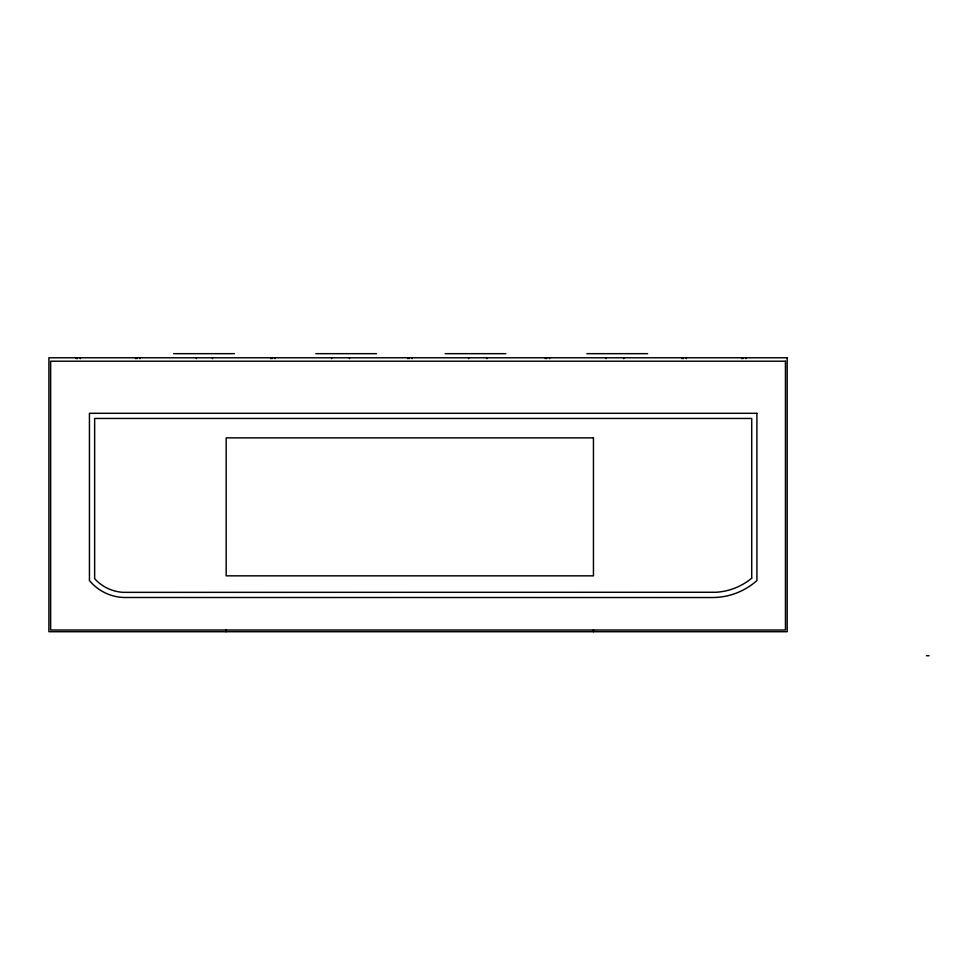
<?xml version="1.0" encoding="UTF-8"?>
<svg xmlns="http://www.w3.org/2000/svg" width="978" height="978" viewBox="0 0 978 978"><rect width="100%" height="100%" fill="white"/><g stroke="black" fill="none" stroke-linecap="round" stroke-linejoin="round"><path stroke-width="1.47" d="M173.656 353.669L234.402 353.669M315.796 353.669L376.542 353.669M445.088 353.669L505.834 353.669M586.886 353.669L647.632 353.669M926.447 655.737L929.1 655.737M745.872 357.752L745.872 358.62M742.852 357.752L742.852 358.62M741.642 357.752L741.642 358.62M686.311 357.752L686.311 358.62M683.28 357.752L683.28 358.62M682.069 357.752L682.069 358.62M623.719 357.752L623.719 358.62M606.115 357.752L606.115 358.62M593.45 630.003L593.45 631.715M549.575 357.752L549.575 358.62M546.543 357.752L546.543 358.62M545.333 357.752L545.333 358.62M486.983 357.752L486.983 358.62M468.633 357.752L468.633 358.62M412.093 357.752L412.093 358.62M409.073 357.752L409.073 358.62M407.85 357.752L407.85 358.62M349.501 357.752L349.501 358.62M331.591 357.752L331.591 358.62M275.05 357.752L275.05 358.62M272.018 357.752L272.018 358.62M270.808 357.752L270.808 358.62M226.175 630.003L226.175 631.715M212.458 357.752L212.458 358.62M196.395 357.752L196.395 358.62M139.866 357.752L139.866 358.62M136.834 357.752L136.834 358.62M135.624 357.752L135.624 358.62M80.294 357.752L80.294 358.62M77.274 357.752L77.274 358.62M76.064 357.752L76.064 358.62M751.715 578.169L750.554 579.135A61.871 61.871 0 0 1 715.994 592.265L123.399 592.35A41.614 41.614 0 0 1 95.758 579.868L94.646 578.597L94.646 418.45L751.715 418.45L751.715 578.169M787.192 357.777L48.9 357.777L48.9 631.715L787.192 631.715L787.192 357.777M785.456 361.212L50.636 361.212L50.636 630.003L785.456 630.003L785.456 361.212M756.911 413.303L89.438 413.303L89.438 580.553A46.834 46.834 0 0 0 127.018 597.497L712.228 597.534A67.103 67.103 0 0 0 756.923 580.565L756.911 413.303M593.45 437.863L226.175 437.863L226.175 575.846L593.45 575.846L593.45 437.863"/></g></svg>
